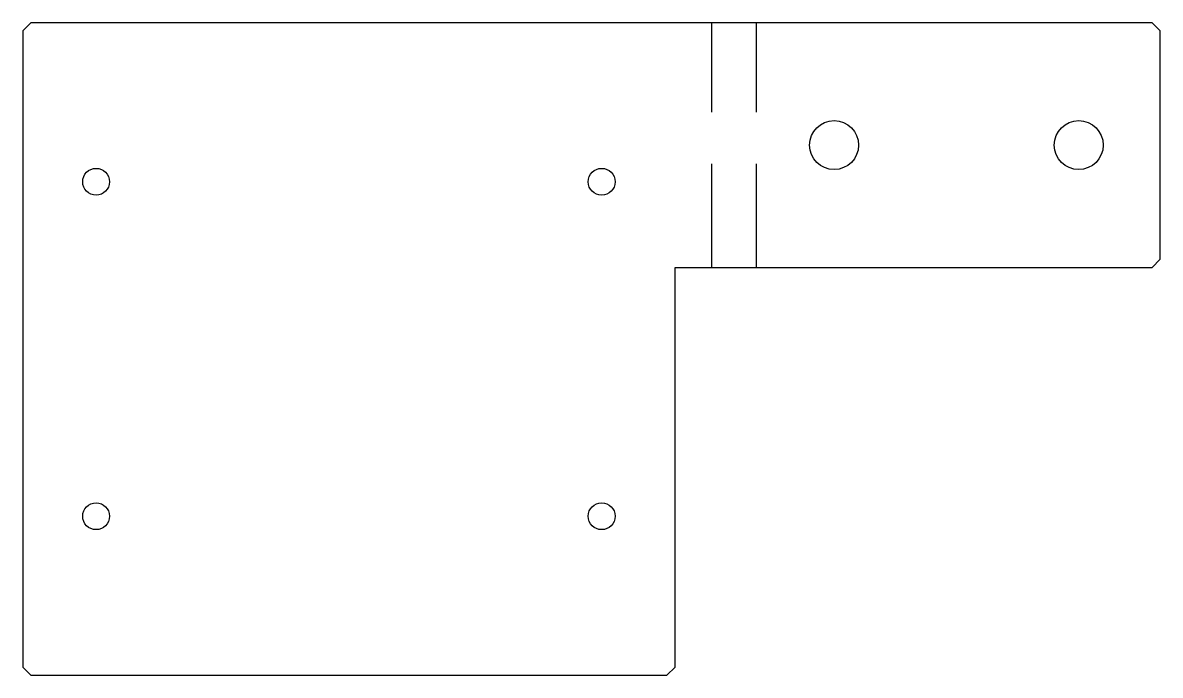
# Model space of a CAD drawing. Extents: x 0 to 140, y 0 to 80.
import ezdxf

# ---------------------------------------------------------------- set-up
doc = ezdxf.new("R2010")
doc.units = 0
doc.header["$MEASUREMENT"] = 0
doc.linetypes.add('DASHED', pattern=[19.05, 12.7, -6.35])
doc.layers.get('0').update_dxf_attribs({"linetype": 'CONTINUOUS'})

msp = doc.modelspace()

# ---------------------------------------------------------------- linework, layer by layer
for p, q in [((1, 80), (0, 79)), ((138.5, 80), (1, 80)), ((139.5, 79), (138.5, 80)), ((0, 79), (0, 1)), ((139.5, 51), (139.5, 79)), ((138.5, 50), (139.5, 51)), ((80, 1), (80, 50)), ((80, 50), (138.5, 50)), ((0, 1), (1, 0)), ((1, 0), (79, 0)), ((79, 0), (80, 1))]:
    msp.add_line(p, q)
at = {"linetype": 'DASHED'}
for p, q in [((84.5, 50), (84.5, 80)), ((90, 50), (90, 80))]:
    msp.add_line(p, q, dxfattribs=at)
for centre, radius in [((99.5, 65), 3), ((129.5, 65), 3), ((9, 60.5), 1.65), ((71, 60.5), 1.65), ((9, 19.5), 1.65), ((71, 19.5), 1.65)]:
    msp.add_circle(centre, radius)

doc.saveas('drawing.dxf')
